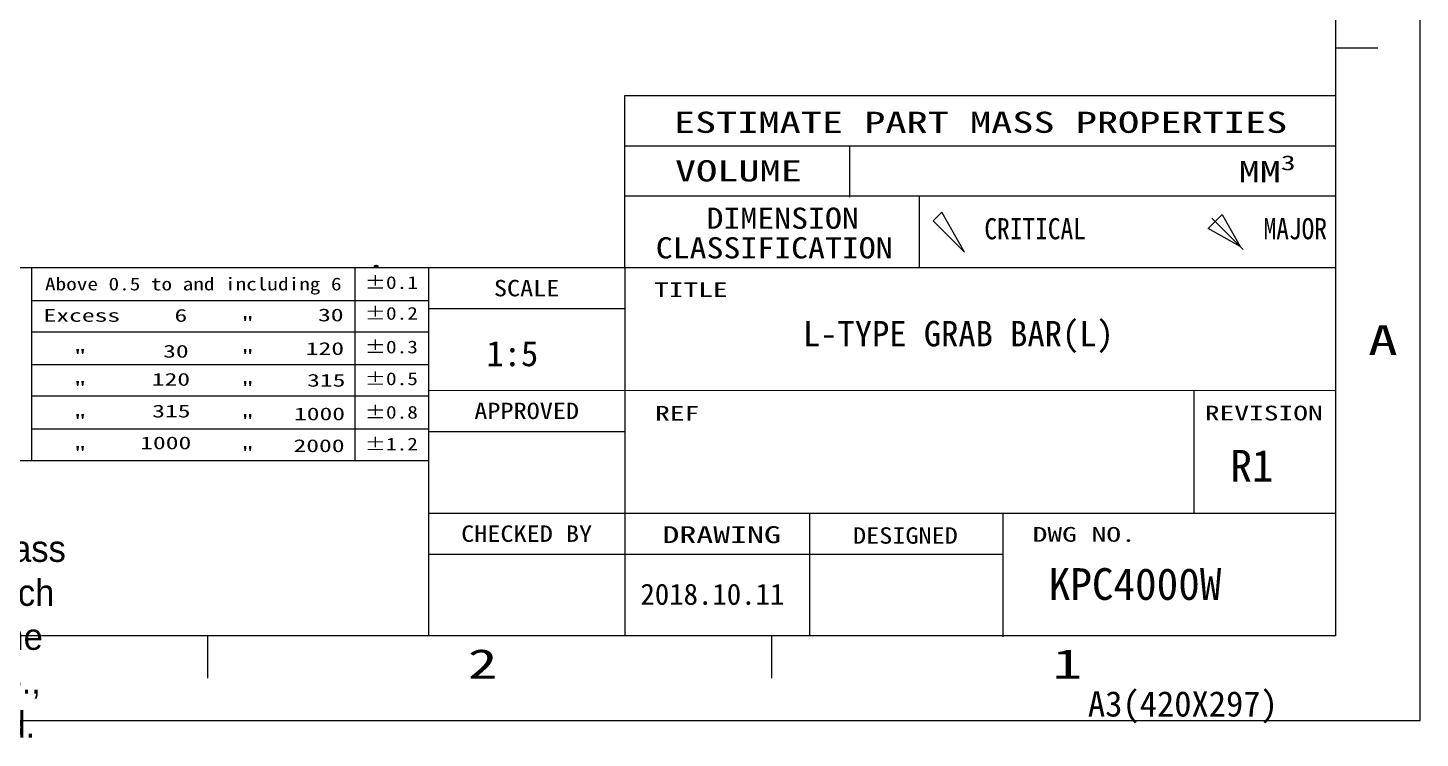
# Model space of a CAD drawing. Extents: x 0 to 951, y -2 to 427.
# Drawn here: x 255.4 to 420, y -2.1 to 81.9 of the extents above; entities that cross this region are included whole.
import ezdxf
from ezdxf.enums import TextEntityAlignment as Align

# ---------------------------------------------------------------- set-up
doc = ezdxf.new("R2010")
doc.units = 0
doc.header["$LTSCALE"] = 23.1
doc.header["$MEASUREMENT"] = 0
doc.layers.get('0').update_dxf_attribs({"linetype": 'CONTINUOUS'})
doc.styles.add('TEXTSTYLE_0', font='txt', dxfattribs={"width": 0.8})

msp = doc.modelspace()

# ---------------------------------------------------------------- linework, layer by layer
at = {"color": 7, "linetype": 'Continuous'}
for p, q in [((420, 0), (420, 297)), ((410, 79.5), (415, 79.5)), ((326, 73.87), (409.97, 73.87)), ((326, 53.53), (326, 73.87)), ((410, 67.88), (325.99, 67.88)), ((352.56, 67.85), (352.56, 61.85)), ((410, 61.98), (325.99, 61.98)), ((360.8, 62.02), (360.8, 53.53)), ((395.38, 59.38), (399.09, 55.67)), ((222.49, 53.53), (410, 53.53)), ((255.89, 30.74), (255.89, 53.53)), ((294.13, 30.74), (294.13, 53.53)), ((302.78, 53.53), (302.78, 10)), ((326, 53.53), (326, 10)), ((255.89, 49.66), (302.78, 49.66)), ((302.78, 48.69), (326, 48.69)), ((255.89, 45.94), (302.78, 45.94)), ((255.89, 42.07), (302.78, 42.07)), ((255.89, 38.36), (302.78, 38.36)), ((302.78, 39.02), (409.96, 39.04)), ((393.25, 39.04), (393.25, 24.48)), ((255.89, 34.49), (302.78, 34.49)), ((302.78, 34.18), (326, 34.18)), ((222.5, 30.74), (302.78, 30.74)), ((302.76, 24.5), (409.97, 24.5)), ((347.83, 24.51), (347.83, 10)), ((370.66, 24.39), (370.66, 9.88)), ((302.77, 19.66), (370.59, 19.66)), ((276.67, 10), (276.67, 5)), ((343.33, 10), (343.33, 5)), ((0, 0), (420, 0))]:
    msp.add_line(p, q, dxfattribs=at)
at = {"linetype": 'Continuous'}
for p, q in [((410, 287), (410, 10)), ((410, 10), (10, 10))]:
    msp.add_line(p, q, dxfattribs=at)
at = {"color": 7, "linetype": 'Continuous'}
for points in [[(362.45, 59.08), (366.16, 55.37), (363.45, 60.08), (362.45, 59.08)], [(394.96, 58.15), (396.61, 59.8), (398.74, 56.02), (394.96, 58.15)]]:
    msp.add_lwpolyline(points, dxfattribs=at)

# ---------------------------------------------------------------- texts
at = {"color": 7, "linetype": 'Continuous', "style": 'TEXTSTYLE_0'}
for s, height, width, p, p2 in [('ESTIMATE PART MASS PROPERTIES', 2.5, 1.035714, (331.79, 69.46), (404.29, 69.46)), ('MM', 2.5, 1.2, (398.54, 63.62), (403.54, 63.62)), ('3', 1.75, 1.5, (403.53, 65.04), (405.28, 65.04)), ('DIMENSION', 2.5, 0.9, (335.65, 58.12), (353.65, 58.12)), ('CRITICAL              MAJOR', 2.5, 0.623077, (368.49, 56.88), (408.99, 56.88)), ('CLASSIFICATION', 2.5, 0.884211, (329.65, 54.62), (357.65, 54.62)), ('%%p0.1', 1.508, 1.666667, (295.25, 51.01), (301.53, 51.01)), ('Above 0.5 to and including 6', 1.5083, 0.9296, (257.46, 50.84), (292.51, 50.84)), ('SCALE', 1.935, 0.857143, (310.52, 50.14), (318.26, 50.14)), ('TITLE', 1.741, 1.153846, (329.45, 50.05), (338.15, 50.05)), ('Excess', 1.508, 1.058824, (257.29, 47.13), (266.34, 47.13)), ('6', 1.51, 1.500001, (272.76, 47.13), (274.27, 47.13)), ('"', 1.51, 3, (280.66, 46.22), (282.17, 46.22)), ('30', 1.508, 1.333334, (289.73, 47.18), (292.75, 47.18)), ('%%p0.2', 1.508, 1.470588, (295.25, 47.37), (301.53, 47.37)), ('A', 3.5, 1.5, (413.85, 43.21), (417.35, 43.21)), ('120', 1.508, 1.384616, (288.28, 43.21), (292.81, 43.21)), ('%%p0.3', 1.508, 1.470588, (295.25, 43.4), (301.53, 43.4)), ('"', 1.51, 3, (260.86, 42.31), (262.37, 42.31)), ('30', 1.508, 1.333334, (271.42, 42.89), (274.44, 42.89)), ('"', 1.51, 3, (280.66, 42.31), (282.17, 42.31)), ('%%p0.5', 1.508, 1.470588, (295.25, 39.64), (301.53, 39.64)), ('"', 1.51, 3, (260.86, 38.55), (262.37, 38.55)), ('120', 1.508, 1.384615, (270.08, 39.57), (274.61, 39.57)), ('"', 1.51, 3, (280.66, 38.55), (282.17, 38.55)), ('315', 1.508, 1.285714, (288.44, 39.46), (292.97, 39.46)), ('"', 1.51, 3, (260.86, 34.64), (262.37, 34.64)), ('315', 1.508, 1.285714, (270.13, 35.82), (274.66, 35.82)), ('"', 1.51, 3, (280.66, 34.64), (282.17, 34.64)), ('1000', 1.508, 1.411765, (286.89, 35.49), (292.92, 35.49)), ('%%p0.8', 1.508, 1.470588, (295.25, 35.68), (301.53, 35.68)), ('APPROVED', 1.935, 0.8, (308.2, 35.63), (320.58, 35.63)), ('REF', 1.741, 1.125, (329.57, 35.44), (334.79, 35.44)), ('REVISION', 1.741, 1.090909, (394.55, 35.47), (408.48, 35.47)), ('1000', 1.508, 1.411765, (268.71, 32.06), (274.75, 32.06)), ('2000', 1.508, 1.263158, (286.83, 31.73), (292.87, 31.73)), ('%%p1.2', 1.508, 1.5625, (295.25, 31.92), (301.53, 31.92)), ('"', 1.51, 3, (260.86, 30.88), (262.37, 30.88)), ('"', 1.51, 3, (280.66, 30.88), (282.17, 30.88)), ('CHECKED BY', 1.935, 0.827586, (306.65, 21.12), (322.13, 21.12)), ('DRAWING', 2, 1.05, (330.44, 20.97), (344.44, 20.97)), ('DESIGNED', 1.935, 0.872727, (352.97, 20.9), (365.35, 20.9)), ('DWG NO.', 1.741, 1.105263, (374.2, 21.13), (386.39, 21.13)), ('2', 3.5, 1.5, (307.43, 4.94), (310.93, 4.94)), ('1', 3.5, 3, (376.55, 4.94), (380.05, 4.94))]:
    msp.add_text(s, height=height, dxfattribs=dict(at, width=width)).set_placement(p, p2, align=Align.FIT)
for s, height, p, p2 in [('VOLUME', 2.5, (331.92, 63.72), (346.92, 63.72)), ('.', 2.26, (295.47, 53.48), (297.73, 53.48))]:
    msp.add_text(s, height=height, dxfattribs=at).set_placement(p, p2, align=Align.FIT)
for s, height, p in [('L-TYPE GRAB BAR(L)', 3, (347.05, 44.23)), ('1:5', 3, (309.64, 41.88)), ('R1', 3.75, (397.57, 28.24)), ('KPC4000W', 3.75, (376.1, 14.26)), ('2018.10.11', 2.5, (327.84, 13.68))]:
    msp.add_text(s, height=height).set_placement(p)
at = {"color": 7}
msp.add_text('A3(420X297)', height=3, dxfattribs=at).set_placement((380.73, 0.47))
at = {"insert": (249.49, 21.87), "char_height": 3.1185, "width": 0.1634, "attachment_point": 1}
msp.add_mtext('{\\fHY신명조|b0|i0|c0|p0;Brass Tech One Co., Ltd.}', dxfattribs=at)

doc.saveas('drawing.dxf')
